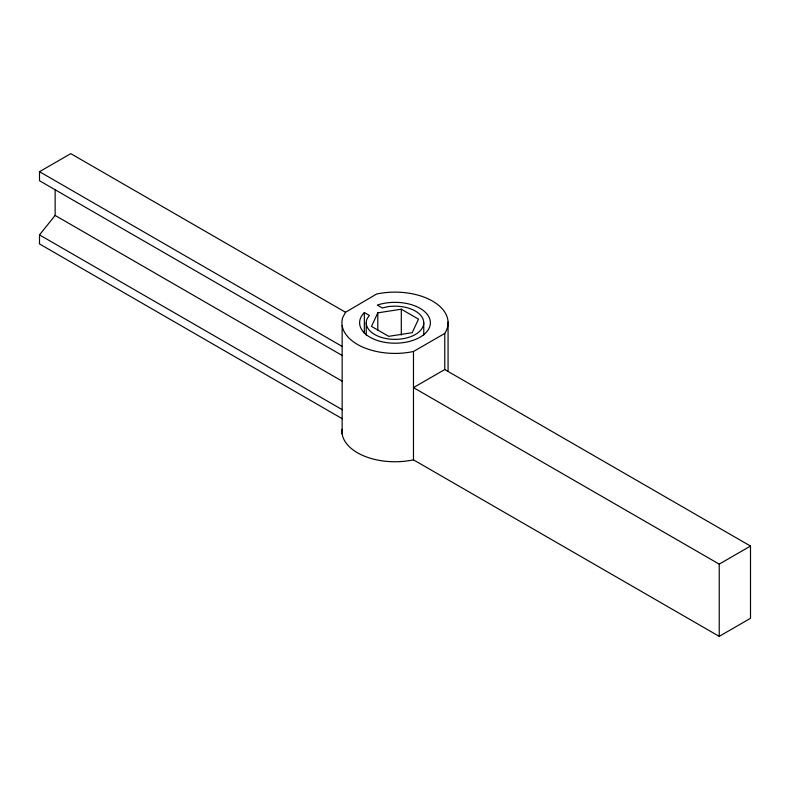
<?xml version="1.0" encoding="UTF-8"?>
<svg xmlns="http://www.w3.org/2000/svg" width="790" height="790" viewBox="0 0 790 790"><rect width="100%" height="100%" fill="white"/><g stroke="black" fill="none" stroke-linecap="round" stroke-linejoin="round"><path stroke-width="1.19" d="M377.798 312.84L371.498 326.398L388.7 336.333L412.202 332.699L418.503 319.13L401.3 309.196L377.798 312.84L377.798 330.072M342.347 418.769L39.5 243.932L39.5 234.897L55.142 215.443L55.142 189.531M342.347 355.569L39.5 180.722L39.5 171.697L70.774 153.635L345.635 312.327M413.476 351.491L444.76 333.439A53.078 30.642 0 0 0 432.574 301.128A53.078 30.642 0 0 0 376.632 294.018L345.536 312.267L342.682 317.6A53.078 30.642 0 0 0 361.119 346.356A53.078 30.642 0 0 0 413.476 351.491L413.476 459.839L719.226 636.365L750.5 618.303L750.5 546.068L444.76 369.552L413.476 387.613L719.226 564.129L750.5 546.068M364.358 312.554L369.394 315.457L367.232 318.469A28.756 16.6 0 0 0 392.492 339.305A28.756 16.6 0 0 0 423.638 321.323A28.756 16.6 0 0 0 387.554 306.737L382.34 307.981L377.304 305.078A35.382 20.431 0 0 1 429.849 319.219A35.382 20.431 0 0 1 388.858 342.89A35.382 20.431 0 0 1 364.358 312.554L364.358 333.479M39.5 171.697L342.347 346.543M55.142 215.443L341.981 381.057M39.5 234.897L342.347 409.743M719.226 564.129L719.226 636.365M448.068 322.024L448.068 371.27M444.76 333.439L444.76 369.552M423.756 322.764L423.756 335.079M401.3 309.196L401.3 335.059M366.244 322.764L366.244 335.079M342.149 325.599L342.149 433.947M413.476 459.839A53.078 30.642 0 0 1 342.011 429.355"/></g></svg>
